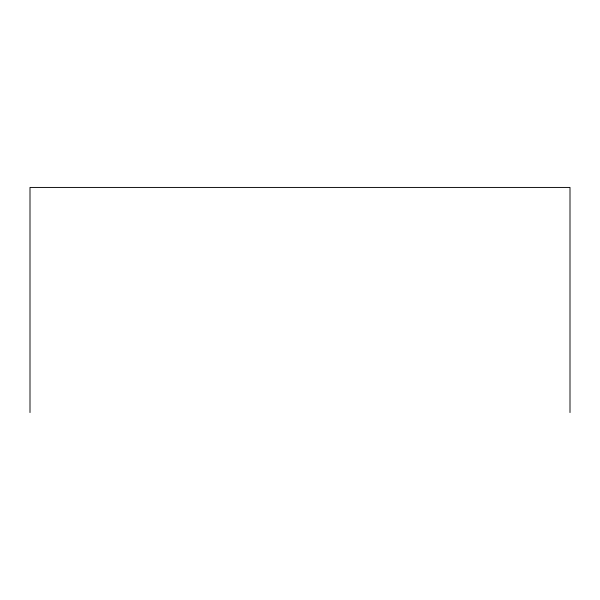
<?xml version="1.0" encoding="UTF-8"?>
<svg xmlns="http://www.w3.org/2000/svg" width="600" height="600" viewBox="0 0 600 600"><rect width="100%" height="100%" fill="white"/><g stroke="black" fill="none" stroke-linecap="round" stroke-linejoin="round"><path stroke-width="0.9" d="M570 412.567L570 187.433L30 187.433L30 412.567"/></g></svg>
